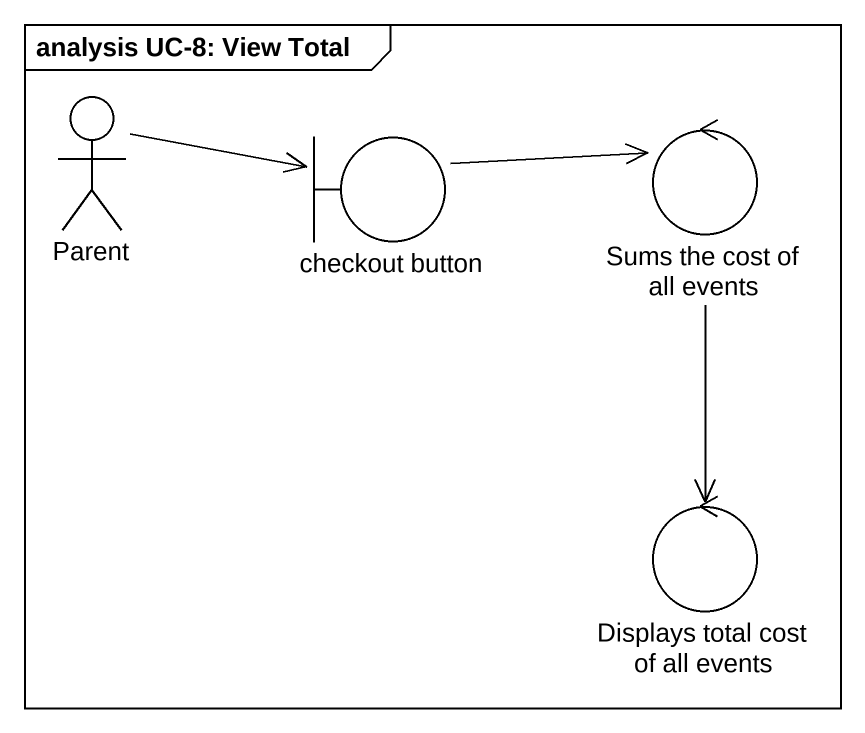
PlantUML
@startuml
mainframe analysis UC-8: View Total
actor Parent
boundary "checkout button" as checkout_button
control "Sums the cost of all events" as Sums_the_cost_of_all_events
control "Displays total cost of all events" as Displays_total_cost_of_all
Parent -right-> checkout_button
checkout_button -right-> Sums_the_cost_of_all_events
Sums_the_cost_of_all_events --> Displays_total_cost_of_all
@enduml
